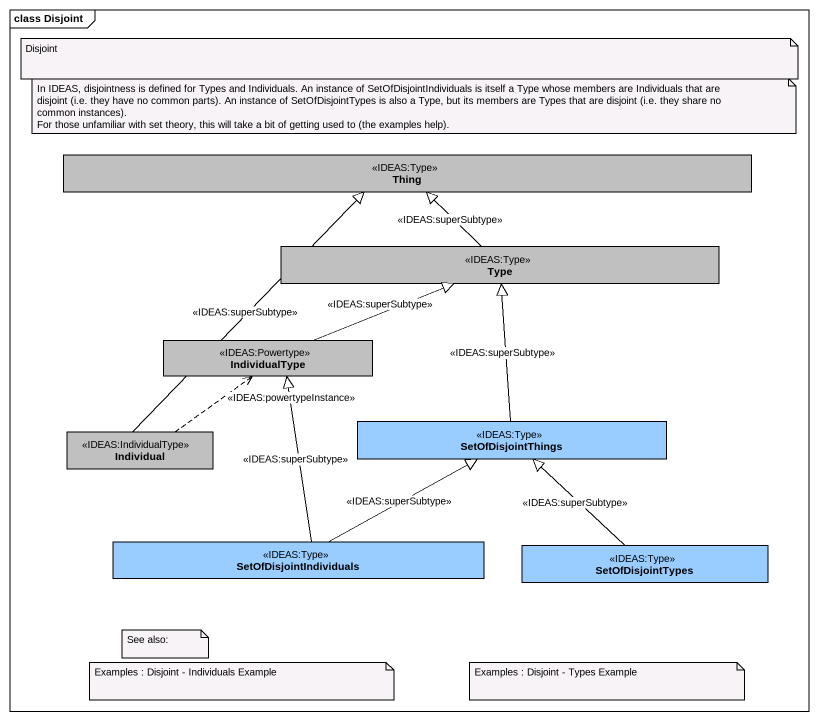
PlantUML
@startuml
mainframe class Disjoint
hide circle
hide empty members
class Thing <<IDEAS:Type>> #C0C0C0
class Type <<IDEAS:Type>> #C0C0C0
class IndividualType <<IDEAS:Powertype>> #C0C0C0
class SetOfDisjointThings <<IDEAS:Type>> #99CCFF
class Individual <<IDEAS:IndividualType>> #C0C0C0
class SetOfDisjointIndividuals <<IDEAS:Type>> #99CCFF
class SetOfDisjointTypes <<IDEAS:Type>> #99CCFF
Type -up-|> Thing : <<IDEAS:superSubtype>>
IndividualType -right-|> Type : <<IDEAS:superSubtype>>
SetOfDisjointThings -up-|> Type : <<IDEAS:superSubtype>>
Individual -up-|> Thing : <<IDEAS:superSubtype>>
Individual .up.> IndividualType : <<IDEAS:powertypeInstance>>
SetOfDisjointIndividuals -up-|> IndividualType : <<IDEAS:superSubtype>>
SetOfDisjointIndividuals -right-|> SetOfDisjointThings : <<IDEAS:superSubtype>>
SetOfDisjointTypes -up-|> SetOfDisjointThings : <<IDEAS:superSubtype>>
note as N1
  Disjoint
end note
note as N2
  In IDEAS, disjointness is defined for Types and Individuals. An instance of SetOfDisjointIndividuals is itself a Type whose members are Individuals that are disjoint (i.e. they have no common parts). An instance of SetOfDisjointTypes is also a Type, but its members are Types that are disjoint (i.e. they share no common instances).
  For those unfamiliar with set theory, this will take a bit of getting used to (the examples help).
end note
note as N3
  See also:
end note
note as N4
  Examples : Disjoint - Individuals Example
end note
note as N5
  Examples : Disjoint - Types Example
end note
@enduml
